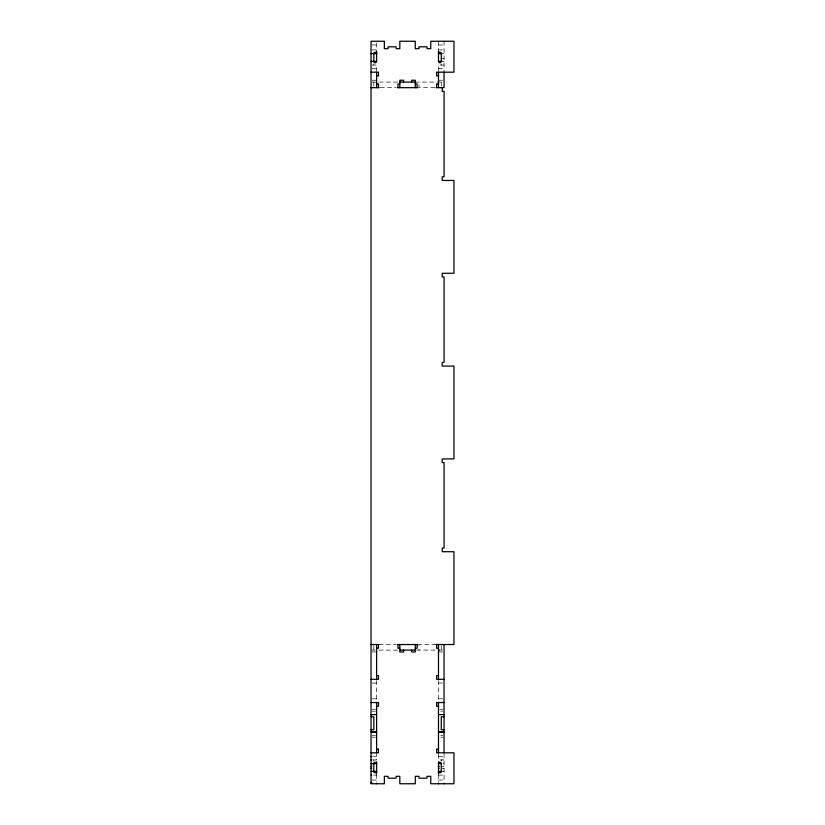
<?xml version="1.0" encoding="UTF-8"?>
<svg xmlns="http://www.w3.org/2000/svg" width="825" height="825" viewBox="0 0 825 825"><rect width="100%" height="100%" fill="white"/><g stroke="black" fill="none" stroke-linecap="round" stroke-linejoin="round"><path stroke-width="0.62" stroke-dasharray="4.12 3.09" d="M441.973 759.928L441.272 759.959L441.272 761.145M371.972 44.962L376.613 44.962M438.488 44.962L444.056 44.962M372.157 49.913L376.613 49.913M438.488 49.913L444.056 49.913M441.272 53.625L444.056 53.625M441.272 58.575L444.056 58.575M442.2 61.359L444.056 61.359M371.972 65.072L376.613 65.072L376.613 70.95M444.056 65.072L438.488 65.072L438.488 70.95M372.157 68.475L376.613 68.475M438.488 68.475L444.056 68.475M372.157 80.231L376.613 80.231M438.488 80.231L442.942 80.231M371.972 82.087L376.613 82.087M379.046 82.087L398.578 82.087M415.284 82.087L442.942 82.087M380.263 87.656L396.103 87.656M434.837 87.656L418.997 87.656L418.997 82.087M379.046 644.531L396.103 644.531M436.054 644.531L418.997 644.531L418.997 650.1M371.044 650.1L376.613 650.1M379.046 650.1L398.578 650.1M416.522 650.1L444.056 650.1M372.157 651.956L376.613 651.956M438.488 651.956L442.942 651.956M372.157 683.048L376.613 683.048M438.488 683.048L442.942 683.048M372.157 698.827L376.613 698.827M438.488 698.827L442.942 698.827M372.157 709.335L375.499 709.335M439.88 709.335L442.942 709.335M372.157 711.191L375.499 711.191M440.715 711.191L442.942 711.191M372.157 735.322L375.499 735.322M440.715 735.322L442.942 735.322M372.157 737.179L375.499 737.179M440.715 737.179L442.942 737.179M373.478 756.525L376.613 756.525M438.488 756.525L444.056 756.525M373.478 759.928L376.613 759.928L376.613 753.741M444.056 759.928L438.488 759.928L438.488 753.741M443.355 763.641L444.056 763.641M441.272 766.425L444.056 766.425M442.313 768.281L444.056 768.281M441.272 771.375L444.056 771.375M373.478 775.087L376.613 775.087M438.488 775.087L444.056 775.087M371.972 780.038L376.613 780.038M438.488 780.038L444.056 780.038M373.127 759.928L373.828 759.959L373.828 761.145M444.056 41.25L444.056 72.188M444.056 753.741L444.056 781.77M441.272 63.855L441.272 65.072M441.272 82.087L441.272 87.656M441.272 645.645L441.272 650.1M438.488 41.25L438.488 50.49M438.488 680.573L438.488 701.302M438.488 774.386L438.488 781.77M376.613 43.024L376.613 50.49M376.613 680.573L376.613 701.302M376.613 774.386L376.613 781.77M373.828 63.855L373.828 65.072M373.828 82.087L373.828 87.656M373.828 645.645L373.828 650.1"/><path stroke-width="1.24" d="M371.044 53.625L376.613 53.625M438.488 53.625L441.829 53.625M371.044 61.359L376.613 61.359L376.613 51.15M438.488 51.15L438.488 61.359L441.829 61.359M371.044 72.188L378.469 72.188L378.469 75.9L376.613 75.9M438.488 75.9L436.631 75.9L436.631 72.188L453.956 72.188L453.956 41.25L430.753 41.25L430.753 48.675L427.041 48.675L427.041 46.819L418.997 46.819L418.997 48.675L415.284 48.675L415.284 41.25L399.816 41.25L399.816 48.675L396.103 48.675L396.103 46.819L388.059 46.819L388.059 48.675L384.347 48.675L384.347 41.25L371.044 41.25L371.044 783.75L384.347 783.75L384.347 776.325L388.059 776.325L388.059 778.181L396.103 778.181L396.103 776.325L399.816 776.325L399.816 783.75L415.284 783.75L415.284 776.325L418.997 776.325L418.997 778.181L427.041 778.181L427.041 776.325L430.753 776.325L430.753 783.75L453.956 783.75L453.956 752.812L436.631 752.812L436.631 749.1L438.488 749.1M399.816 82.087L415.284 82.087M376.613 83.944L378.469 83.944L378.469 87.656M399.826 83.944L397.97 83.944L397.97 87.656M415.295 83.944L417.151 83.944L417.151 87.656M438.488 83.944L436.631 83.944L436.631 87.656M371.044 87.656L379.046 87.656M397.341 87.656L417.759 87.656M436.054 87.656L444.056 87.656L444.056 72.188M371.044 644.531L379.046 644.531M397.341 644.531L417.759 644.531M436.054 644.531L453.956 644.531L453.956 551.719L442.231 551.719L442.231 548.006L444.087 548.006L444.087 462.619L442.231 462.619L442.231 458.906L453.956 458.906L453.956 366.094L442.231 366.094L442.231 362.381L444.087 362.381L444.087 276.994L442.231 276.994L442.231 273.281L453.956 273.281L453.956 180.469L442.231 180.469L442.231 176.756L444.087 176.756L444.087 91.369L442.231 91.369L442.231 87.656M376.613 648.244L378.469 648.244L378.469 644.531M399.826 648.244L397.97 648.244L397.97 644.531M415.295 648.244L417.151 648.244L417.151 644.531M438.488 648.244L436.631 648.244L436.631 644.531M399.816 650.1L415.284 650.1M438.508 650.1L439.364 650.1M376.613 675.623L378.469 675.623L378.469 679.336L371.044 679.336M438.488 675.623L436.631 675.623L436.631 679.336L444.056 679.336M371.044 702.539L378.469 702.539L378.469 706.252L376.613 706.252M444.056 702.539L436.631 702.539L436.631 706.252L438.488 706.252M371.044 714.636L376.613 714.563M438.488 714.636L444.056 714.563M371.044 716.76L373.828 716.76L373.828 729.754L371.044 729.754M444.056 716.76L441.272 716.76L441.272 729.754L444.056 729.754M376.613 749.1L378.469 749.1L378.469 752.812L371.044 752.812M371.044 756.525L371.735 756.525M371.044 759.928L371.735 759.928M371.044 763.641L376.613 763.641A1.392 1.392 0 0 0 375.22 762.248A1.392 1.392 0 0 0 373.828 763.641L373.828 771.602A1.062 1.062 0 0 0 374.148 772.355L374.468 772.592A1.619 1.619 0 0 0 376.087 772.52L376.293 772.355A1.062 1.062 0 0 0 376.613 771.602M441.623 763.641L438.488 763.641A1.392 1.392 0 0 1 439.88 762.248A1.392 1.392 0 0 1 441.272 763.641L441.272 771.602A1.062 1.062 0 0 1 440.952 772.355L440.746 772.52A1.619 1.619 0 0 1 439.127 772.582L438.807 772.355A1.062 1.062 0 0 1 438.488 771.602M371.044 766.425L371.735 766.425M438.488 766.425L439.189 766.425M371.044 768.281L371.735 768.281M438.488 768.281L439.189 768.281M371.044 771.375L376.613 771.375M438.488 771.375L441.623 771.375M371.044 775.087L371.735 775.087M371.044 782.512L371.735 782.512M371.044 783.224L371.735 783.224M444.056 644.531L444.056 752.812M444.056 783.203L444.056 783.75M438.488 72.188L438.488 87.656M438.488 644.531L438.488 679.336M438.488 702.539L438.488 752.812M438.488 761.784L438.488 773.458M438.488 783.203L438.488 783.75M415.284 87.656L415.295 80.231L411.582 80.231L411.582 82.087M415.284 644.531L415.295 651.956L411.582 651.956L411.582 650.1M403.538 82.087L403.538 80.231L399.826 80.231L399.816 87.656M403.538 650.1L403.538 651.956L399.826 651.956L399.816 644.531M376.613 72.188L376.613 87.656M376.613 644.531L376.613 679.336M376.613 702.539L376.613 752.812M376.613 761.784L376.613 773.458M376.613 783.203L376.613 783.75M376.613 61.359A1.392 1.392 0 0 1 375.22 62.752A1.392 1.392 0 0 1 373.828 61.359L373.828 53.398A1.062 1.062 0 0 1 374.148 52.645L374.468 52.408A1.619 1.619 0 0 1 376.087 52.48L376.293 52.645A1.062 1.062 0 0 1 376.613 53.398M438.488 61.359A1.392 1.392 0 0 0 439.88 62.752A1.392 1.392 0 0 0 441.272 61.359L441.272 53.398A1.062 1.062 0 0 0 440.952 52.645L440.746 52.48A1.619 1.619 0 0 0 439.127 52.418L438.807 52.645A1.062 1.062 0 0 0 438.488 53.398M376.613 731.868L371.044 731.868L376.613 731.95M444.056 731.868L438.488 731.868L444.056 731.95"/></g></svg>
